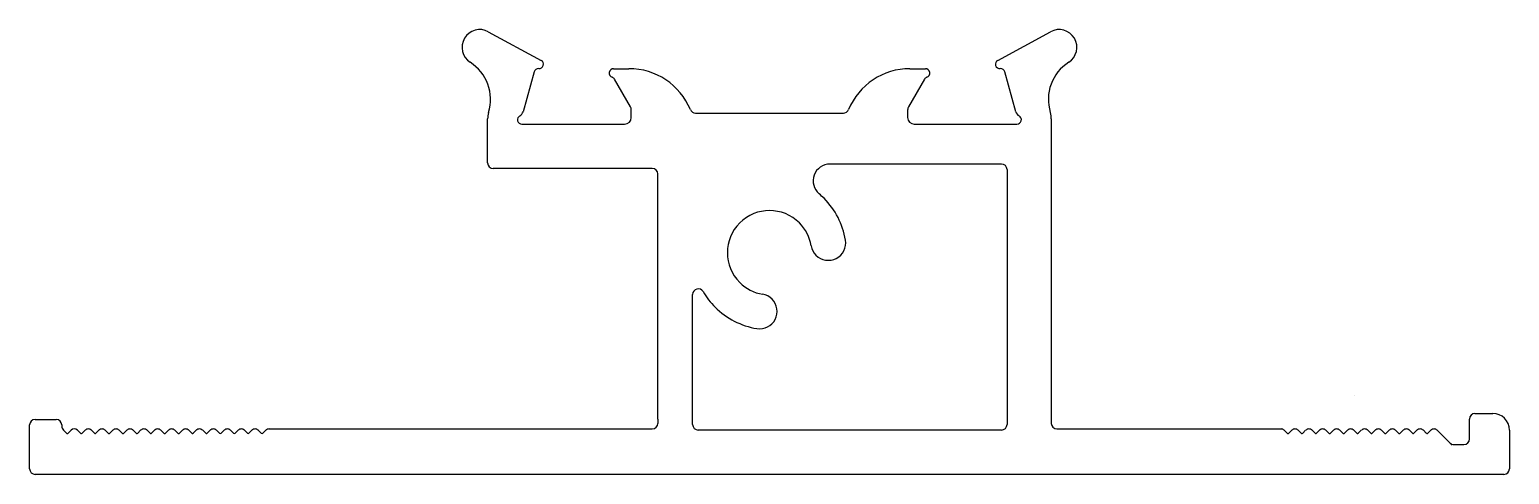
# Model space of a CAD drawing. Header units: inches. Extents: x -30.1 to 36.5, y 0.5 to 20.6.
import ezdxf

# ---------------------------------------------------------------- set-up
doc = ezdxf.new("R2010")
doc.units = ezdxf.units.IN
doc.header["$MEASUREMENT"] = 0
doc.layers.add('1', color=7, linetype='Continuous')
doc.layers.add('CLIP', color=7, linetype='Continuous')

msp = doc.modelspace()

# ---------------------------------------------------------------- linework, layer by layer
at = {"layer": '1', "color": 7, "linetype": 'Continuous'}
for p, q in [((-0.141, 16.812), (6.518, 16.812)), ((15.889, 16.544), (15.889, 2.816)), ((13.893, 14.258), (13.893, 2.766)), ((-0.273, 2.766), (-0.273, 8.628)), ((-29.899, 2.992), (-28.949, 2.992)), ((-28.699, 2.742), (-28.699, 2.689)), ((-1.843, 3.012), (-1.843, 2.816)), ((-19.358, 2.562), (-2.097, 2.562)), ((13.639, 2.512), (-0.019, 2.512))]:
    msp.add_line(p, q, dxfattribs=at)
msp.add_circle((29.556, 4.094), 0.000254, dxfattribs=at)
for centre, radius, start, end in [((-0.141, 17.066), 0.254, 202.66697, 270), ((6.518, 17.066), 0.254, 270, 337.33303), ((14.889, 16.544), 1, 0, 17.02886), ((-9.257, 14.566), 0.254, 180, 270), ((5.918, 13.75), 0.762, 90, 229.91805), ((13.639, 14.258), 0.254, 0, 90), ((-0.019, 8.628), 0.254, 30.40021, 180), ((-29.899, 2.742), 0.25, 90, 180), ((-28.949, 2.742), 0.25, 0, 90), ((-28.445, 2.689), 0.254, 180, 225), ((-2.097, 2.816), 0.254, 270, 0), ((-0.019, 2.766), 0.254, 180, 270), ((13.639, 2.766), 0.254, 270, 0), ((16.143, 2.816), 0.254, 180, 270), ((-28.135, 2.359), 0.203, 45, 135), ((-21.553, 2.405), 0.0508, 225, 315), ((-20.926, 2.405), 0.0508, 225, 315), ((-20.299, 2.405), 0.0508, 225, 315), ((-19.672, 2.405), 0.0508, 225, 315), ((-29.895, 0.766), 0.254, 180, 270)]:
    msp.add_arc(centre, radius, start, end, dxfattribs=at)
at = {"layer": '1', "color": 7}
msp.add_point((33.92, 1.862), dxfattribs=at)
at = {"layer": 'CLIP', "color": 7, "linetype": 'Continuous'}
for p, q in [((-9.482, 20.479), (-7.098, 19.188)), ((13.475, 19.188), (15.859, 20.479)), ((-3.836, 18.812), (-3.143, 18.812)), ((9.521, 18.812), (10.214, 18.812)), ((-7.418, 18.666), (-7.911, 16.872)), ((-3.076, 17.096), (-3.791, 18.333)), ((10.168, 18.333), (9.454, 17.096)), ((14.289, 16.872), (13.796, 18.666)), ((-3.036, 16.612), (-3.036, 16.946)), ((9.414, 16.946), (9.414, 16.612)), ((-9.511, 14.566), (-9.511, 16.544)), ((-7.963, 16.312), (-3.336, 16.312)), ((9.714, 16.312), (14.34, 16.312)), ((-2.093, 14.312), (-9.257, 14.312)), ((-1.843, 8.056), (-1.843, 14.062)), ((13.639, 14.512), (5.918, 14.512)), ((-1.843, 3.012), (-1.843, 8.056)), ((-30.149, 0.766), (-30.149, 2.742)), ((34.73, 2.112), (34.73, 3.012)), ((34.98, 3.262), (35.78, 3.262)), ((-28.625, 2.509), (-28.484, 2.368)), ((-28.413, 2.368), (-28.279, 2.503)), ((-27.991, 2.503), (-27.857, 2.368)), ((-27.786, 2.368), (-27.652, 2.503)), ((-27.365, 2.503), (-27.23, 2.368)), ((-27.159, 2.368), (-27.025, 2.503)), ((-26.738, 2.503), (-26.603, 2.368)), ((-26.533, 2.368), (-26.398, 2.503)), ((-26.111, 2.503), (-25.976, 2.368)), ((-25.906, 2.368), (-25.771, 2.503)), ((-25.484, 2.503), (-25.349, 2.368)), ((-25.279, 2.368), (-25.144, 2.503)), ((-24.857, 2.503), (-24.722, 2.368)), ((-24.652, 2.368), (-24.517, 2.503)), ((-24.23, 2.503), (-24.096, 2.368)), ((-24.025, 2.368), (-23.89, 2.503)), ((-23.603, 2.503), (-23.469, 2.368)), ((-23.398, 2.368), (-23.264, 2.503)), ((-22.976, 2.503), (-22.842, 2.368)), ((-22.771, 2.368), (-22.637, 2.503)), ((-22.349, 2.503), (-22.215, 2.368)), ((-22.144, 2.368), (-22.01, 2.503)), ((-21.722, 2.503), (-21.588, 2.369)), ((-21.517, 2.369), (-21.383, 2.503)), ((-21.095, 2.503), (-20.962, 2.369)), ((-20.89, 2.369), (-20.756, 2.503)), ((-20.469, 2.503), (-20.335, 2.369)), ((-20.263, 2.369), (-20.129, 2.503)), ((-19.842, 2.503), (-19.708, 2.369)), ((-19.636, 2.369), (-19.502, 2.503)), ((16.143, 2.562), (26.24, 2.562)), ((26.384, 2.503), (26.518, 2.368)), ((26.589, 2.368), (26.723, 2.503)), ((27.011, 2.503), (27.145, 2.368)), ((27.216, 2.368), (27.35, 2.503)), ((27.638, 2.503), (27.772, 2.368)), ((27.843, 2.368), (27.977, 2.503)), ((28.265, 2.503), (28.399, 2.368)), ((28.47, 2.368), (28.604, 2.503)), ((28.891, 2.503), (29.026, 2.368)), ((29.097, 2.368), (29.231, 2.503)), ((29.518, 2.503), (29.653, 2.368)), ((29.723, 2.368), (29.858, 2.503)), ((30.145, 2.503), (30.28, 2.368)), ((30.35, 2.368), (30.485, 2.503)), ((30.772, 2.503), (30.907, 2.368)), ((30.977, 2.368), (31.112, 2.503)), ((31.399, 2.503), (31.534, 2.368)), ((31.604, 2.368), (31.739, 2.503)), ((32.026, 2.503), (32.16, 2.368)), ((32.231, 2.368), (32.366, 2.503)), ((32.653, 2.503), (32.787, 2.368)), ((32.858, 2.368), (32.992, 2.503)), ((33.28, 2.503), (33.847, 1.935)), ((36.53, 2.512), (36.53, 0.762)), ((34.024, 1.862), (34.48, 1.862)), ((36.28, 0.512), (-29.895, 0.512))]:
    msp.add_line(p, q, dxfattribs=at)
for centre, radius, start, end in [((-9.863, 19.776), 0.8, 61.56358, 237.19384), ((16.24, 19.776), 0.8, 302.80616, 118.43642), ((-11.38, 17.422), 2, 342.97114, 57.19384), ((-7.226, 18.613), 0.2, 85.3109, 164.64258), ((-7.193, 19.012), 0.2, 265.3109, 61.56358), ((-3.836, 18.612), 0.2, 90, 251.40961), ((-3.143, 15.812), 3, 22.66697, 89.99995), ((9.521, 15.812), 3, 90.00005, 157.33303), ((10.214, 18.612), 0.2, 288.59039, 90), ((13.571, 19.012), 0.2, 118.43642, 274.6891), ((13.603, 18.613), 0.2, 15.35742, 94.6891), ((17.757, 17.422), 2, 122.80616, 197.02886), ((-3.964, 18.233), 0.2, 30.00002, 71.40961), ((10.341, 18.233), 0.2, 108.59039, 149.99998), ((-8.511, 16.544), 1, 162.97114, 180), ((-7.963, 16.512), 0.2, 118.39898, 270), ((-8.2, 16.952), 0.3, 298.39898, 344.64258), ((-3.336, 16.946), 0.3, 0, 30.00002), ((9.714, 16.946), 0.3, 149.99998, 180), ((14.578, 16.952), 0.3, 195.35742, 241.60102), ((14.34, 16.512), 0.2, 270, 61.60102), ((-3.336, 16.612), 0.3, 270, 0), ((9.714, 16.612), 0.3, 180, 270), ((-2.093, 14.062), 0.25, 0, 90), ((3.193, 10.512), 3.47, 44.99998, 49.91805), ((3.193, 10.512), 3.47, 9.4669, 44.99998), ((3.193, 10.512), 1.9, 45, 225), ((3.193, 10.512), 1.9, 9.46694, 45), ((5.841, 10.954), 0.785, 189.46694, 225), ((5.841, 10.954), 0.785, 225, 9.46694), ((3.193, 10.512), 3.47, 210.40021, 224.99998), ((3.193, 10.512), 1.9, 225, 260.53306), ((3.193, 10.512), 3.47, 224.99998, 260.53309), ((2.751, 7.864), 0.785, 260.53306, 45), ((2.751, 7.864), 0.785, 45, 80.53306), ((34.98, 3.012), 0.25, 90, 180), ((35.78, 2.512), 0.75, 0, 90), ((-28.449, 2.403), 0.05, 224.99996, 315.00004), ((-27.822, 2.403), 0.05, 224.99996, 315.00004), ((-27.508, 2.359), 0.203, 90, 135), ((-27.508, 2.359), 0.203, 45, 90), ((-27.195, 2.403), 0.05, 224.99996, 315.00004), ((-26.881, 2.359), 0.203, 90, 135), ((-26.881, 2.359), 0.203, 45, 90), ((-26.568, 2.403), 0.05, 224.99996, 315.00004), ((-26.254, 2.359), 0.203, 90, 135), ((-26.254, 2.359), 0.203, 45, 90), ((-25.941, 2.403), 0.05, 224.99996, 315.00004), ((-25.628, 2.359), 0.203, 90, 135), ((-25.628, 2.359), 0.203, 45, 90), ((-25.314, 2.403), 0.05, 224.99996, 315.00004), ((-25.001, 2.359), 0.203, 90, 135), ((-25.001, 2.359), 0.203, 45, 90), ((-24.687, 2.403), 0.05, 224.99996, 315.00004), ((-24.374, 2.359), 0.203, 90, 135), ((-24.374, 2.359), 0.203, 45, 90), ((-24.06, 2.403), 0.05, 224.99996, 315.00004), ((-23.747, 2.359), 0.203, 90, 135), ((-23.747, 2.359), 0.203, 45, 90), ((-23.433, 2.403), 0.05, 224.99996, 315.00004), ((-23.12, 2.359), 0.203, 90, 135), ((-23.12, 2.359), 0.203, 45, 90), ((-22.806, 2.403), 0.05, 224.99996, 315.00004), ((-22.493, 2.359), 0.203, 90, 135), ((-22.493, 2.359), 0.203, 45, 90), ((-22.179, 2.403), 0.05, 224.99996, 270.01365), ((-22.179, 2.403), 0.05, 270.01365, 315.00004), ((-21.866, 2.359), 0.203, 90, 135), ((-21.866, 2.359), 0.203, 45, 90), ((-21.239, 2.359), 0.203, 90, 135), ((-21.239, 2.359), 0.203, 45, 90), ((-20.612, 2.359), 0.203, 90, 135), ((-20.612, 2.359), 0.203, 45, 90), ((-19.985, 2.359), 0.203, 90, 135), ((-19.985, 2.359), 0.203, 45, 90), ((-19.358, 2.359), 0.203, 90, 135), ((26.24, 2.359), 0.203, 45, 90), ((26.554, 2.403), 0.05, 224.99996, 315.00004), ((26.867, 2.359), 0.203, 90, 135), ((26.867, 2.359), 0.203, 45, 90), ((27.18, 2.403), 0.05, 224.99996, 315.00004), ((27.494, 2.359), 0.203, 90, 135), ((27.494, 2.359), 0.203, 45, 90), ((27.807, 2.403), 0.05, 224.99996, 315.00004), ((28.121, 2.359), 0.203, 90, 135), ((28.121, 2.359), 0.203, 45, 90), ((28.434, 2.403), 0.05, 224.99996, 315.00004), ((28.748, 2.359), 0.203, 90, 135), ((28.748, 2.359), 0.203, 45, 90), ((29.061, 2.403), 0.05, 224.99996, 315.00004), ((29.375, 2.359), 0.203, 90, 135), ((29.375, 2.359), 0.203, 45, 90), ((29.688, 2.403), 0.05, 224.99996, 315.00004), ((30.002, 2.359), 0.203, 90, 135), ((30.002, 2.359), 0.203, 45, 90), ((30.315, 2.403), 0.05, 224.99996, 315.00004), ((30.629, 2.359), 0.203, 90, 135), ((30.629, 2.359), 0.203, 45, 90), ((30.942, 2.403), 0.05, 224.99996, 315.00004), ((31.255, 2.359), 0.203, 90, 135), ((31.255, 2.359), 0.203, 45, 90), ((31.569, 2.403), 0.05, 224.99996, 315.00004), ((31.882, 2.359), 0.203, 90, 135), ((31.882, 2.359), 0.203, 45, 90), ((32.196, 2.403), 0.05, 224.99996, 315.00004), ((32.509, 2.359), 0.203, 90, 135), ((32.509, 2.359), 0.203, 45, 90), ((32.823, 2.403), 0.05, 224.99996, 315.00004), ((33.136, 2.359), 0.203, 90, 135), ((33.136, 2.359), 0.203, 45, 90), ((34.48, 2.112), 0.25, 270, 0), ((34.024, 2.112), 0.25, 225, 270), ((36.28, 0.762), 0.25, 270, 0)]:
    msp.add_arc(centre, radius, start, end, dxfattribs=at)

doc.saveas('drawing.dxf')
